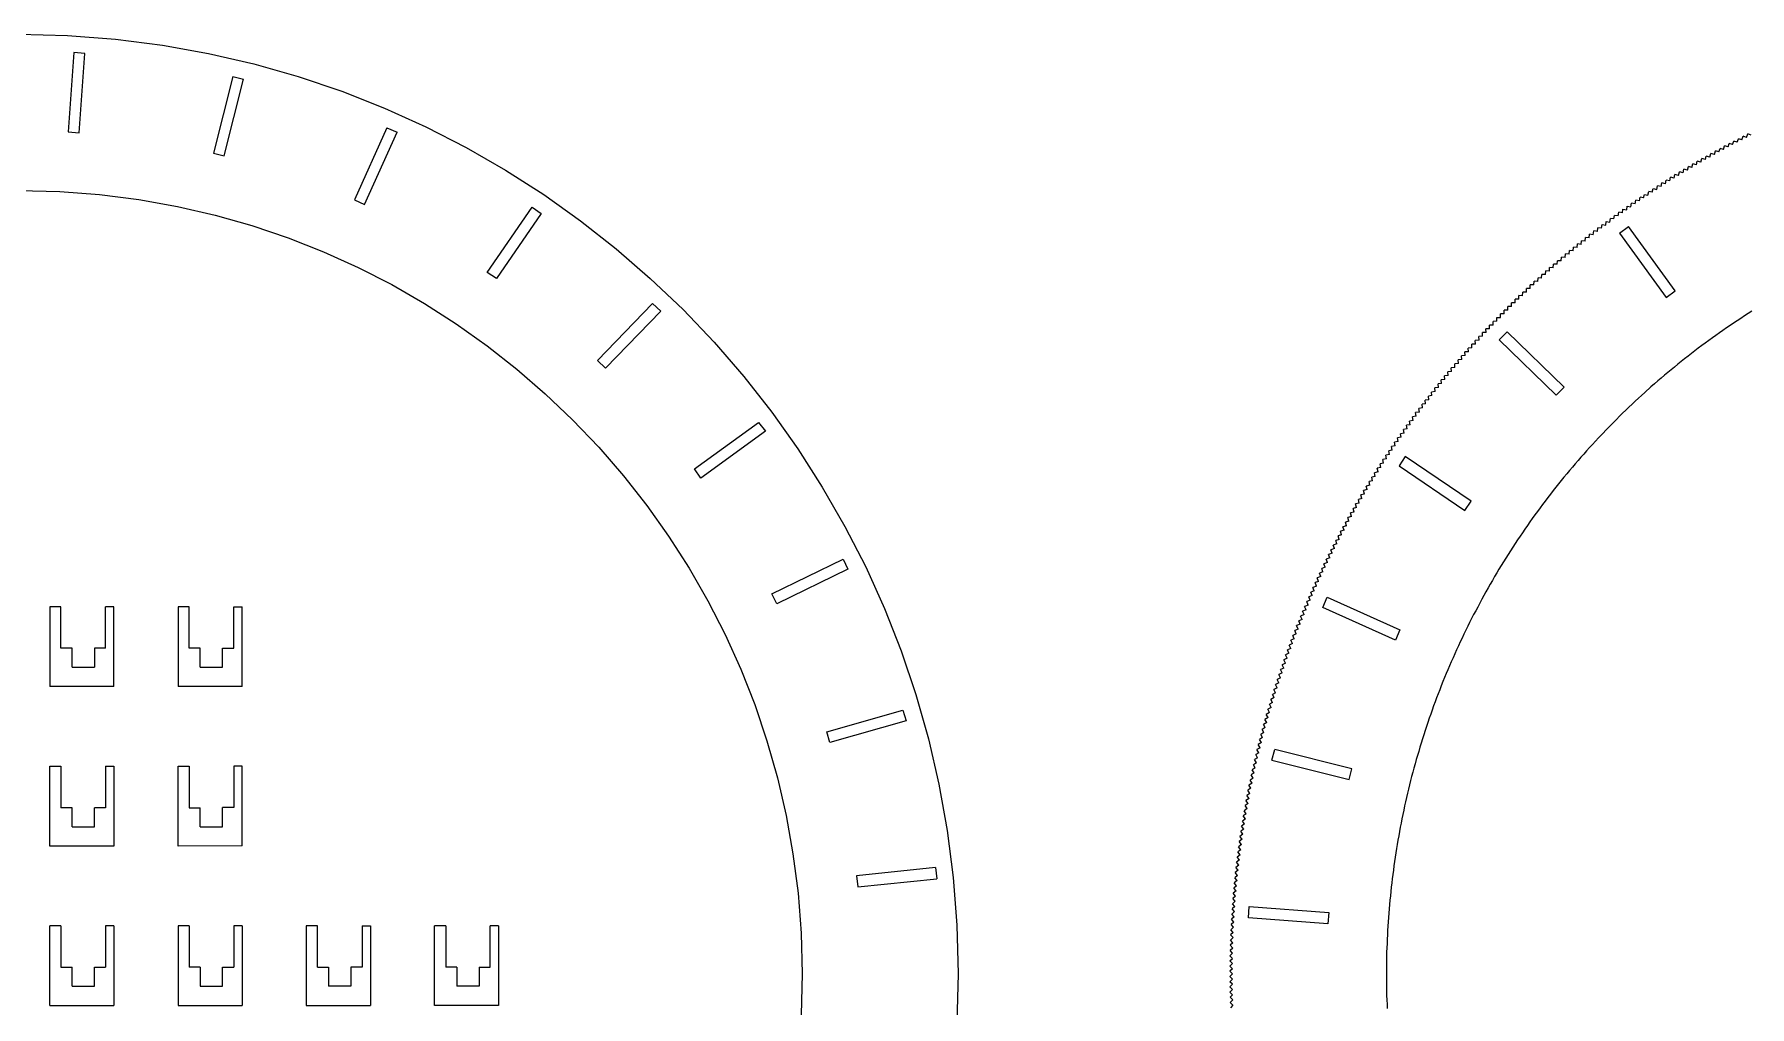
# Model space of a CAD drawing. Extents: x -761 to 761, y -265 to 265.
# Drawn here: x -234.5 to -80.7, y -183.5 to -96.4 of the extents above; entities that cross this region are included whole.
import ezdxf

# ---------------------------------------------------------------- set-up
doc = ezdxf.new("R2010")
doc.units = 0
doc.header["$MEASUREMENT"] = 0
doc.layers.get('0').update_dxf_attribs({"linetype": 'CONTINUOUS'})

msp = doc.modelspace()

# ---------------------------------------------------------------- linework, layer by layer
for p, q in [((-235.91, -96.4), (-231.54, -96.51)), ((-231.54, -96.51), (-227.25, -96.84)), ((-227.25, -96.84), (-223.04, -97.38)), ((-230.99, -98.02), (-231.5, -105.15)), ((-229.99, -98.12), (-230.99, -98.02)), ((-230.5, -105.22), (-229.99, -98.12)), ((-223.04, -97.38), (-218.9, -98.12)), ((-218.9, -98.12), (-214.84, -99.05)), ((-214.84, -99.05), (-210.86, -100.18)), ((-216.73, -100.18), (-218.46, -107.06)), ((-217.49, -107.3), (-215.76, -100.42)), ((-216.73, -100.18), (-215.76, -100.42)), ((-210.86, -100.18), (-206.96, -101.5)), ((-206.96, -101.5), (-203.14, -103.01)), ((-203.14, -103.01), (-199.42, -104.69)), ((-231.5, -105.15), (-230.5, -105.22)), ((-202.92, -104.78), (-205.83, -111.25)), ((-204.92, -111.66), (-202, -105.16)), ((-202.92, -104.78), (-202, -105.16)), ((-199.42, -104.69), (-195.8, -106.55)), ((-82.25, -106.29), (-82.15, -105.97)), ((-81.83, -106.07), (-82.15, -105.97)), ((-81.83, -106.07), (-81.73, -105.76)), ((-81.42, -105.86), (-81.73, -105.76)), ((-81.42, -105.86), (-81.32, -105.54)), ((-81, -105.65), (-81.32, -105.54)), ((-81, -105.65), (-80.9, -105.33)), ((-80.59, -105.44), (-80.9, -105.33)), ((-218.46, -107.06), (-217.49, -107.3)), ((-195.8, -106.55), (-192.27, -108.57)), ((-85.1, -107.86), (-85.01, -107.54)), ((-84.69, -107.63), (-85.01, -107.54)), ((-84.69, -107.63), (-84.61, -107.31)), ((-84.29, -107.4), (-84.61, -107.31)), ((-84.29, -107.4), (-84.2, -107.08)), ((-83.88, -107.17), (-84.2, -107.08)), ((-83.88, -107.17), (-83.79, -106.86)), ((-83.48, -106.95), (-83.79, -106.86)), ((-83.48, -106.95), (-83.38, -106.63)), ((-83.07, -106.73), (-83.38, -106.63)), ((-83.07, -106.73), (-82.97, -106.41)), ((-82.66, -106.5), (-82.97, -106.41)), ((-82.66, -106.5), (-82.56, -106.19)), ((-82.25, -106.29), (-82.56, -106.19)), ((-192.27, -108.57), (-188.85, -110.77)), ((-87.49, -109.3), (-87.42, -108.98)), ((-87.1, -109.05), (-87.42, -108.98)), ((-87.1, -109.05), (-87.02, -108.73)), ((-86.7, -108.81), (-87.02, -108.73)), ((-86.7, -108.81), (-86.62, -108.49)), ((-86.3, -108.57), (-86.62, -108.49)), ((-86.3, -108.57), (-86.22, -108.25)), ((-85.9, -108.33), (-86.22, -108.25)), ((-85.9, -108.33), (-85.82, -108.01)), ((-85.5, -108.1), (-85.82, -108.01)), ((-85.5, -108.1), (-85.42, -107.78)), ((-85.1, -107.86), (-85.42, -107.78)), ((-235.91, -110.39), (-232.25, -110.49)), ((-232.25, -110.49), (-228.67, -110.76)), ((-89.84, -110.81), (-89.77, -110.49)), ((-89.45, -110.55), (-89.77, -110.49)), ((-89.45, -110.55), (-89.39, -110.23)), ((-89.39, -110.23), (-89.06, -110.3)), ((-89.06, -110.3), (-88.99, -109.98)), ((-88.67, -110.05), (-88.99, -109.98)), ((-88.67, -110.05), (-88.6, -109.72)), ((-88.28, -109.79), (-88.6, -109.72)), ((-88.28, -109.79), (-88.21, -109.47)), ((-87.89, -109.54), (-88.21, -109.47)), ((-87.89, -109.54), (-87.81, -109.22)), ((-87.49, -109.3), (-87.81, -109.22)), ((-228.67, -110.76), (-225.15, -111.21)), ((-225.15, -111.21), (-221.7, -111.82)), ((-221.7, -111.82), (-218.32, -112.6)), ((-205.83, -111.25), (-204.92, -111.66)), ((-193.91, -117.74), (-189.89, -111.88)), ((-189.89, -111.88), (-189.07, -112.46)), ((-188.85, -110.77), (-185.55, -113.12)), ((-92.13, -112.41), (-92.08, -112.08)), ((-92.08, -112.08), (-91.75, -112.13)), ((-91.75, -112.13), (-91.7, -111.81)), ((-91.7, -111.81), (-91.37, -111.87)), ((-91.37, -111.87), (-91.32, -111.54)), ((-90.99, -111.6), (-91.32, -111.54)), ((-90.99, -111.6), (-90.93, -111.28)), ((-90.61, -111.34), (-90.93, -111.28)), ((-90.61, -111.34), (-90.55, -111.01)), ((-90.23, -111.07), (-90.55, -111.01)), ((-90.23, -111.07), (-90.16, -110.75)), ((-90.16, -110.75), (-89.84, -110.81)), ((-218.32, -112.6), (-215.01, -113.54)), ((-215.01, -113.54), (-211.77, -114.64)), ((-189.07, -112.46), (-193.09, -118.3)), ((-185.55, -113.12), (-182.36, -115.62)), ((-94.37, -114.07), (-94.33, -113.75)), ((-94, -113.79), (-94.33, -113.75)), ((-94, -113.79), (-93.96, -113.46)), ((-93.96, -113.46), (-93.63, -113.51)), ((-93.63, -113.51), (-93.59, -113.18)), ((-93.59, -113.18), (-93.26, -113.23)), ((-93.26, -113.23), (-93.21, -112.9)), ((-92.89, -112.95), (-93.21, -112.9)), ((-92.89, -112.95), (-92.84, -112.63)), ((-92.51, -112.68), (-92.84, -112.63)), ((-92.51, -112.68), (-92.46, -112.35)), ((-92.13, -112.41), (-92.46, -112.35)), ((-92.39, -114.23), (-91.59, -113.63)), ((-87.41, -119.39), (-91.59, -113.63)), ((-211.77, -114.64), (-208.59, -115.89)), ((-96.2, -115.52), (-96.16, -115.19)), ((-95.84, -115.23), (-96.16, -115.19)), ((-95.84, -115.23), (-95.8, -114.9)), ((-95.47, -114.93), (-95.8, -114.9)), ((-95.47, -114.93), (-95.43, -114.61)), ((-95.11, -114.64), (-95.43, -114.61)), ((-95.11, -114.64), (-95.07, -114.32)), ((-94.74, -114.36), (-95.07, -114.32)), ((-94.74, -114.36), (-94.7, -114.03)), ((-94.37, -114.07), (-94.7, -114.03)), ((-92.39, -114.23), (-88.22, -119.98)), ((-208.59, -115.89), (-205.5, -117.29)), ((-182.36, -115.62), (-179.3, -118.28)), ((-97.98, -117.01), (-97.95, -116.69)), ((-97.63, -116.71), (-97.95, -116.69)), ((-97.63, -116.71), (-97.6, -116.38)), ((-97.27, -116.41), (-97.6, -116.38)), ((-97.27, -116.41), (-97.24, -116.08)), ((-96.91, -116.11), (-97.24, -116.08)), ((-96.91, -116.11), (-96.88, -115.78)), ((-96.56, -115.81), (-96.88, -115.78)), ((-96.56, -115.81), (-96.52, -115.49)), ((-96.2, -115.52), (-96.52, -115.49)), ((-205.5, -117.29), (-202.47, -118.84)), ((-193.09, -118.3), (-193.91, -117.74)), ((-179.3, -118.28), (-176.36, -121.07)), ((-99.72, -118.56), (-99.7, -118.23)), ((-99.38, -118.25), (-99.7, -118.23)), ((-99.38, -118.25), (-99.36, -117.92)), ((-99.03, -117.94), (-99.36, -117.92)), ((-99.03, -117.94), (-99.01, -117.61)), ((-98.68, -117.63), (-99.01, -117.61)), ((-98.68, -117.62), (-98.66, -117.3)), ((-98.68, -117.62), (-98.68, -117.63)), ((-98.68, -117.62), (-98.68, -117.62)), ((-98.33, -117.32), (-98.66, -117.3)), ((-98.33, -117.32), (-98.31, -116.99)), ((-97.98, -117.01), (-98.31, -116.99)), ((-202.47, -118.84), (-199.54, -120.53)), ((-101.42, -120.15), (-101.41, -119.82)), ((-101.08, -119.83), (-101.41, -119.82)), ((-101.08, -119.83), (-101.07, -119.5)), ((-100.74, -119.51), (-101.07, -119.5)), ((-100.74, -119.51), (-100.73, -119.18)), ((-100.4, -119.19), (-100.73, -119.18)), ((-100.4, -119.19), (-100.39, -118.86)), ((-100.06, -118.87), (-100.39, -118.86)), ((-100.06, -118.87), (-100.05, -118.54)), ((-99.72, -118.56), (-100.05, -118.54)), ((-88.22, -119.98), (-87.41, -119.39)), ((-199.54, -120.53), (-196.69, -122.36)), ((-184.02, -125.63), (-179.09, -120.53)), ((-178.36, -121.22), (-183.3, -126.32)), ((-179.09, -120.53), (-178.36, -121.22)), ((-176.36, -121.07), (-173.57, -124)), ((-103.07, -121.79), (-103.07, -121.46)), ((-102.74, -121.46), (-103.07, -121.46)), ((-102.74, -121.46), (-102.74, -121.13)), ((-102.41, -121.13), (-102.74, -121.13)), ((-102.08, -120.8), (-102.41, -120.8)), ((-102.41, -121.13), (-102.41, -120.8)), ((-102.08, -120.8), (-102.08, -120.47)), ((-101.75, -120.48), (-102.08, -120.47)), ((-101.42, -120.15), (-101.75, -120.15)), ((-101.75, -120.48), (-101.75, -120.15)), ((-80.85, -121.43), (-81.18, -121.64)), ((-80.53, -121.23), (-80.85, -121.43)), ((-196.69, -122.36), (-193.93, -124.32)), ((-104.04, -122.8), (-104.37, -122.8)), ((-104.36, -123.13), (-104.37, -122.8)), ((-103.72, -122.46), (-104.05, -122.47)), ((-104.04, -122.8), (-104.05, -122.47)), ((-103.39, -122.12), (-103.72, -122.13)), ((-103.72, -122.46), (-103.72, -122.13)), ((-103.39, -122.12), (-103.4, -121.79)), ((-103.4, -121.79), (-103.07, -121.79)), ((-83.12, -122.94), (-83.44, -123.16)), ((-82.8, -122.72), (-83.12, -122.94)), ((-82.48, -122.5), (-82.8, -122.72)), ((-82.16, -122.28), (-82.48, -122.5)), ((-81.83, -122.07), (-82.16, -122.28)), ((-81.51, -121.86), (-81.83, -122.07)), ((-81.18, -121.64), (-81.51, -121.86)), ((-193.93, -124.32), (-191.27, -126.41)), ((-173.57, -124), (-170.91, -127.07)), ((-105.62, -124.51), (-105.95, -124.52)), ((-105.93, -124.85), (-105.95, -124.52)), ((-105.31, -124.16), (-105.63, -124.18)), ((-105.62, -124.51), (-105.63, -124.18)), ((-104.99, -123.82), (-105.32, -123.83)), ((-105.31, -124.16), (-105.32, -123.83)), ((-104.68, -123.47), (-105, -123.49)), ((-104.99, -123.82), (-105, -123.49)), ((-104.36, -123.13), (-104.69, -123.14)), ((-104.68, -123.47), (-104.69, -123.14)), ((-103.19, -123.78), (-102.48, -123.08)), ((-103.19, -123.78), (-98.07, -128.75)), ((-97.36, -128.03), (-102.48, -123.08)), ((-85.33, -124.54), (-85.64, -124.77)), ((-85.01, -124.3), (-85.33, -124.54)), ((-84.7, -124.07), (-85.01, -124.3)), ((-84.39, -123.84), (-84.7, -124.07)), ((-84.07, -123.62), (-84.39, -123.84)), ((-83.76, -123.39), (-84.07, -123.62)), ((-83.44, -123.16), (-83.76, -123.39)), ((-183.3, -126.32), (-184.02, -125.63)), ((-106.84, -125.9), (-107.17, -125.93)), ((-107.15, -126.26), (-107.17, -125.93)), ((-106.54, -125.55), (-106.87, -125.58)), ((-106.84, -125.9), (-106.87, -125.58)), ((-106.23, -125.2), (-106.56, -125.22)), ((-106.54, -125.55), (-106.56, -125.22)), ((-105.93, -124.85), (-106.26, -124.87)), ((-106.23, -125.2), (-106.26, -124.87)), ((-87.17, -125.97), (-87.47, -126.22)), ((-86.86, -125.73), (-87.17, -125.97)), ((-86.56, -125.49), (-86.86, -125.73)), ((-86.25, -125.25), (-86.56, -125.49)), ((-85.95, -125.01), (-86.25, -125.25)), ((-85.64, -124.77), (-85.95, -125.01)), ((-191.27, -126.41), (-188.71, -128.63)), ((-170.91, -127.07), (-168.41, -130.26)), ((-108.04, -127.33), (-108.37, -127.36)), ((-108.34, -127.69), (-108.37, -127.36)), ((-107.75, -126.97), (-108.07, -127)), ((-108.04, -127.33), (-108.07, -127)), ((-107.45, -126.61), (-107.78, -126.64)), ((-107.75, -126.97), (-107.78, -126.64)), ((-107.15, -126.26), (-107.48, -126.29)), ((-107.45, -126.61), (-107.48, -126.29)), ((-88.96, -127.47), (-89.25, -127.72)), ((-88.66, -127.21), (-88.96, -127.47)), ((-88.37, -126.96), (-88.66, -127.21)), ((-88.07, -126.71), (-88.37, -126.96)), ((-87.77, -126.46), (-88.07, -126.71)), ((-87.47, -126.22), (-87.77, -126.46)), ((-188.71, -128.63), (-186.26, -130.96)), ((-109.49, -129.15), (-109.82, -129.19)), ((-109.78, -129.52), (-109.82, -129.19)), ((-109.21, -128.78), (-109.53, -128.82)), ((-109.49, -129.15), (-109.53, -128.82)), ((-108.92, -128.42), (-109.25, -128.46)), ((-109.21, -128.78), (-109.25, -128.46)), ((-108.63, -128.05), (-108.96, -128.09)), ((-108.92, -128.42), (-108.96, -128.09)), ((-108.34, -127.69), (-108.66, -127.73)), ((-108.63, -128.05), (-108.66, -127.73)), ((-98.07, -128.75), (-97.36, -128.03)), ((-90.7, -129.02), (-90.98, -129.29)), ((-90.41, -128.76), (-90.7, -129.02)), ((-90.12, -128.5), (-90.41, -128.76)), ((-89.57, -128), (-90.12, -128.5)), ((-89.25, -127.72), (-89.57, -128)), ((-168.41, -130.26), (-166.06, -133.56)), ((-110.62, -130.64), (-110.94, -130.68)), ((-110.89, -131.01), (-110.94, -130.68)), ((-110.34, -130.26), (-110.67, -130.31)), ((-110.62, -130.64), (-110.67, -130.31)), ((-110.06, -129.89), (-110.39, -129.94)), ((-110.34, -130.26), (-110.39, -129.94)), ((-109.78, -129.52), (-110.1, -129.56)), ((-110.06, -129.89), (-110.1, -129.56)), ((-92.39, -130.63), (-92.66, -130.91)), ((-92.11, -130.36), (-92.39, -130.63)), ((-91.83, -130.09), (-92.11, -130.36)), ((-91.55, -129.82), (-91.83, -130.09)), ((-91.27, -129.55), (-91.55, -129.82)), ((-90.98, -129.29), (-91.27, -129.55)), ((-186.26, -130.96), (-183.92, -133.41)), ((-175.33, -135.36), (-169.59, -131.18)), ((-168.97, -131.97), (-174.75, -136.17)), ((-169.59, -131.18), (-168.97, -131.97)), ((-111.71, -132.14), (-112.03, -132.2)), ((-111.98, -132.52), (-112.03, -132.2)), ((-111.44, -131.76), (-111.76, -131.82)), ((-111.71, -132.14), (-111.76, -131.82)), ((-111.17, -131.39), (-111.49, -131.44)), ((-111.44, -131.76), (-111.49, -131.44)), ((-110.89, -131.01), (-111.22, -131.06)), ((-111.17, -131.39), (-111.22, -131.06)), ((-93.48, -131.74), (-94.02, -132.3)), ((-93.21, -131.46), (-93.48, -131.74)), ((-92.94, -131.18), (-93.21, -131.46)), ((-92.66, -130.91), (-92.94, -131.18)), ((-183.92, -133.41), (-181.71, -135.97)), ((-166.06, -133.56), (-163.87, -136.98)), ((-112.77, -133.68), (-113.09, -133.74)), ((-113.02, -134.06), (-113.09, -133.74)), ((-112.5, -133.29), (-112.83, -133.35)), ((-112.77, -133.68), (-112.83, -133.35)), ((-112.24, -132.91), (-112.56, -132.97)), ((-112.5, -133.29), (-112.56, -132.97)), ((-111.98, -132.52), (-112.3, -132.58)), ((-112.24, -132.91), (-112.3, -132.58)), ((-95.34, -133.73), (-95.6, -134.02)), ((-95.08, -133.44), (-95.34, -133.73)), ((-94.82, -133.15), (-95.08, -133.44)), ((-94.55, -132.87), (-94.82, -133.15)), ((-94.29, -132.58), (-94.55, -132.87)), ((-94.02, -132.3), (-94.29, -132.58)), ((-113.79, -135.23), (-114.11, -135.3)), ((-114.04, -135.62), (-114.11, -135.3)), ((-113.54, -134.84), (-113.86, -134.91)), ((-113.79, -135.23), (-113.86, -134.91)), ((-113.28, -134.45), (-113.6, -134.52)), ((-113.54, -134.84), (-113.6, -134.52)), ((-113.02, -134.06), (-113.35, -134.13)), ((-113.28, -134.45), (-113.35, -134.13)), ((-111.62, -134.23), (-112.15, -135.08)), ((-112.15, -135.08), (-106.26, -139.07)), ((-105.7, -138.24), (-111.62, -134.23)), ((-96.62, -135.19), (-96.87, -135.49)), ((-96.37, -134.9), (-96.62, -135.19)), ((-96.11, -134.6), (-96.37, -134.9)), ((-95.86, -134.31), (-96.11, -134.6)), ((-95.6, -134.02), (-95.86, -134.31)), ((-181.71, -135.97), (-179.61, -138.63)), ((-174.75, -136.17), (-175.33, -135.36)), ((-114.78, -136.81), (-115.1, -136.89)), ((-114.53, -136.41), (-114.85, -136.49)), ((-114.78, -136.81), (-114.85, -136.49)), ((-114.29, -136.02), (-114.61, -136.09)), ((-114.53, -136.41), (-114.61, -136.09)), ((-114.04, -135.62), (-114.36, -135.7)), ((-114.29, -136.02), (-114.36, -135.7)), ((-97.86, -136.69), (-98.1, -137)), ((-97.61, -136.39), (-97.86, -136.69)), ((-97.37, -136.09), (-97.61, -136.39)), ((-97.12, -135.79), (-97.37, -136.09)), ((-96.87, -135.49), (-97.12, -135.79)), ((-163.87, -136.98), (-161.84, -140.5)), ((-115.73, -138.41), (-116.05, -138.49)), ((-115.49, -138.01), (-115.81, -138.09)), ((-115.73, -138.41), (-115.81, -138.09)), ((-115.26, -137.61), (-115.58, -137.69)), ((-115.49, -138.01), (-115.58, -137.69)), ((-115.02, -137.21), (-115.34, -137.29)), ((-115.26, -137.61), (-115.34, -137.29)), ((-115.02, -137.21), (-115.1, -136.89)), ((-106.26, -139.07), (-105.7, -138.24)), ((-99.05, -138.23), (-99.29, -138.54)), ((-98.82, -137.92), (-99.05, -138.23)), ((-98.58, -137.61), (-98.82, -137.92)), ((-98.34, -137.3), (-98.58, -137.61)), ((-98.1, -137), (-98.34, -137.3)), ((-179.61, -138.63), (-177.65, -141.39)), ((-116.42, -139.62), (-116.74, -139.71)), ((-116.65, -140.03), (-116.74, -139.71)), ((-116.19, -139.22), (-116.51, -139.3)), ((-116.42, -139.62), (-116.51, -139.3)), ((-115.96, -138.81), (-116.28, -138.9)), ((-116.19, -139.22), (-116.28, -138.9)), ((-115.96, -138.81), (-116.05, -138.49)), ((-100.21, -139.79), (-100.43, -140.11)), ((-99.98, -139.48), (-100.21, -139.79)), ((-99.75, -139.16), (-99.98, -139.48)), ((-99.52, -138.85), (-99.75, -139.16)), ((-99.29, -138.54), (-99.52, -138.85)), ((-177.65, -141.39), (-175.82, -144.24)), ((-161.84, -140.5), (-159.98, -144.13)), ((-117.31, -141.26), (-117.63, -141.35)), ((-117.53, -141.67), (-117.63, -141.35)), ((-117.09, -140.85), (-117.41, -140.94)), ((-117.31, -141.26), (-117.41, -140.94)), ((-116.87, -140.44), (-117.19, -140.53)), ((-117.09, -140.85), (-117.19, -140.53)), ((-116.65, -140.03), (-116.96, -140.12)), ((-116.87, -140.44), (-116.96, -140.12)), ((-101.31, -141.39), (-101.53, -141.71)), ((-101.1, -141.07), (-101.31, -141.39)), ((-100.88, -140.75), (-101.1, -141.07)), ((-100.65, -140.43), (-100.88, -140.75)), ((-100.43, -140.11), (-100.65, -140.43)), ((-118.17, -142.91), (-118.48, -143.02)), ((-118.37, -143.33), (-118.48, -143.02)), ((-117.96, -142.5), (-118.27, -142.6)), ((-118.17, -142.91), (-118.27, -142.6)), ((-117.74, -142.08), (-118.06, -142.18)), ((-117.96, -142.5), (-118.06, -142.18)), ((-117.53, -141.67), (-117.84, -141.77)), ((-117.74, -142.08), (-117.84, -141.77)), ((-102.38, -143.02), (-102.59, -143.35)), ((-102.17, -142.69), (-102.38, -143.02)), ((-101.96, -142.36), (-102.17, -142.69)), ((-101.75, -142.04), (-101.96, -142.36)), ((-101.53, -141.71), (-101.75, -142.04)), ((-175.82, -144.24), (-174.13, -147.18)), ((-168.39, -146.55), (-162, -143.44)), ((-161.57, -144.34), (-167.95, -147.45)), ((-162, -143.44), (-161.57, -144.34)), ((-159.98, -144.13), (-158.3, -147.85)), ((-118.78, -144.16), (-119.09, -144.27)), ((-118.98, -144.58), (-119.09, -144.27)), ((-118.58, -143.75), (-118.89, -143.85)), ((-118.78, -144.16), (-118.89, -143.85)), ((-118.37, -143.33), (-118.69, -143.43)), ((-118.58, -143.75), (-118.69, -143.43)), ((-103.2, -144.34), (-103.4, -144.68)), ((-103, -144.01), (-103.2, -144.34)), ((-102.79, -143.68), (-103, -144.01)), ((-102.59, -143.35), (-102.79, -143.68)), ((-119.57, -145.85), (-119.88, -145.97)), ((-119.76, -146.28), (-119.88, -145.97)), ((-119.38, -145.43), (-119.69, -145.54)), ((-119.57, -145.85), (-119.69, -145.54)), ((-119.18, -145.01), (-119.49, -145.12)), ((-119.38, -145.43), (-119.49, -145.12)), ((-118.98, -144.58), (-119.29, -144.7)), ((-119.18, -145.01), (-119.29, -144.7)), ((-104.18, -146.02), (-104.37, -146.36)), ((-103.99, -145.68), (-104.18, -146.02)), ((-103.79, -145.35), (-103.99, -145.68)), ((-103.6, -145.01), (-103.79, -145.35)), ((-103.4, -144.68), (-103.6, -145.01)), ((-174.13, -147.18), (-172.59, -150.2)), ((-167.95, -147.45), (-168.39, -146.55)), ((-120.32, -147.55), (-120.63, -147.68)), ((-120.14, -147.13), (-120.44, -147.25)), ((-120.32, -147.55), (-120.44, -147.25)), ((-119.95, -146.7), (-120.26, -146.82)), ((-120.14, -147.13), (-120.26, -146.82)), ((-119.76, -146.28), (-120.07, -146.39)), ((-119.95, -146.7), (-120.07, -146.39)), ((-118.99, -147.78), (-118.59, -146.86)), ((-118.59, -146.86), (-112.08, -149.77)), ((-104.93, -147.38), (-105.11, -147.73)), ((-104.75, -147.04), (-104.93, -147.38)), ((-104.56, -146.7), (-104.75, -147.04)), ((-104.37, -146.36), (-104.56, -146.7)), ((-233.14, -147.7), (-233.14, -154.85)), ((-232.14, -147.7), (-233.14, -147.7)), ((-232.14, -151.42), (-232.14, -147.7)), ((-227.39, -147.7), (-228.14, -147.7)), ((-228.14, -151.42), (-228.14, -147.7)), ((-227.39, -154.85), (-227.39, -147.7)), ((-220.64, -147.7), (-221.64, -147.7)), ((-221.64, -147.7), (-221.64, -154.85)), ((-220.64, -151.42), (-220.64, -147.7)), ((-216.64, -147.7), (-215.89, -147.7)), ((-216.64, -151.42), (-216.64, -147.7)), ((-215.89, -154.84), (-215.89, -147.7)), ((-158.3, -147.85), (-156.8, -151.66)), ((-120.86, -148.84), (-121.16, -148.97)), ((-121.04, -149.27), (-121.16, -148.97)), ((-120.68, -148.41), (-120.99, -148.54)), ((-120.86, -148.84), (-120.99, -148.54)), ((-120.5, -147.98), (-120.81, -148.11)), ((-120.68, -148.41), (-120.81, -148.11)), ((-120.5, -147.98), (-120.63, -147.68)), ((-112.49, -150.69), (-118.99, -147.78)), ((-105.83, -149.11), (-106, -149.46)), ((-105.65, -148.76), (-105.83, -149.11)), ((-105.47, -148.41), (-105.65, -148.76)), ((-105.29, -148.07), (-105.47, -148.41)), ((-105.11, -147.73), (-105.29, -148.07)), ((-172.59, -150.2), (-171.19, -153.3)), ((-121.55, -150.57), (-121.85, -150.71)), ((-121.71, -151.01), (-121.85, -150.71)), ((-121.38, -150.14), (-121.68, -150.27)), ((-121.55, -150.57), (-121.68, -150.27)), ((-121.21, -149.71), (-121.51, -149.84)), ((-121.38, -150.14), (-121.51, -149.84)), ((-121.04, -149.27), (-121.34, -149.4)), ((-121.21, -149.71), (-121.34, -149.4)), ((-112.08, -149.77), (-112.49, -150.69)), ((-106.51, -150.51), (-106.68, -150.86)), ((-106.34, -150.16), (-106.51, -150.51)), ((-106.17, -149.81), (-106.34, -150.16)), ((-106, -149.46), (-106.17, -149.81)), ((-231.14, -151.42), (-232.14, -151.42)), ((-231.14, -153.12), (-231.14, -151.42)), ((-228.14, -151.42), (-229.14, -151.42)), ((-229.14, -151.42), (-229.14, -153.12)), ((-219.64, -151.42), (-220.64, -151.42)), ((-219.64, -153.12), (-219.64, -151.42)), ((-217.64, -153.12), (-217.64, -151.42)), ((-217.64, -151.42), (-216.64, -151.42)), ((-156.8, -151.66), (-155.48, -155.56)), ((-122.03, -151.88), (-122.33, -152.02)), ((-122.19, -152.32), (-122.33, -152.02)), ((-121.87, -151.44), (-122.17, -151.58)), ((-122.03, -151.88), (-122.17, -151.58)), ((-121.71, -151.01), (-122.01, -151.14)), ((-121.87, -151.44), (-122.01, -151.14)), ((-107.16, -151.92), (-107.32, -152.27)), ((-107, -151.56), (-107.16, -151.92)), ((-106.84, -151.21), (-107, -151.56)), ((-106.68, -150.86), (-106.84, -151.21)), ((-231.14, -153.12), (-229.14, -153.12)), ((-219.64, -153.12), (-217.64, -153.12)), ((-171.19, -153.3), (-169.93, -156.47)), ((-122.65, -153.64), (-122.95, -153.78)), ((-122.8, -154.08), (-122.95, -153.78)), ((-122.5, -153.2), (-122.8, -153.34)), ((-122.65, -153.64), (-122.8, -153.34)), ((-122.35, -152.76), (-122.64, -152.9)), ((-122.5, -153.2), (-122.64, -152.9)), ((-122.19, -152.32), (-122.49, -152.46)), ((-122.35, -152.76), (-122.49, -152.46)), ((-107.93, -153.7), (-108.08, -154.06)), ((-107.78, -153.35), (-107.93, -153.7)), ((-107.63, -152.99), (-107.78, -153.35)), ((-107.48, -152.63), (-107.63, -152.99)), ((-107.32, -152.27), (-107.48, -152.63)), ((-227.39, -154.85), (-233.14, -154.85)), ((-215.89, -154.84), (-221.64, -154.85)), ((-123.09, -154.96), (-123.38, -155.12)), ((-123.23, -155.41), (-123.38, -155.12)), ((-122.95, -154.52), (-123.24, -154.67)), ((-123.09, -154.96), (-123.24, -154.67)), ((-122.8, -154.08), (-123.09, -154.23)), ((-122.95, -154.52), (-123.09, -154.23)), ((-108.51, -155.15), (-108.65, -155.51)), ((-108.37, -154.79), (-108.51, -155.15)), ((-108.23, -154.42), (-108.37, -154.79)), ((-108.08, -154.06), (-108.23, -154.42)), ((-169.93, -156.47), (-168.84, -159.72)), ((-155.48, -155.56), (-154.35, -159.55)), ((-123.64, -156.74), (-123.93, -156.9)), ((-123.51, -156.3), (-123.79, -156.45)), ((-123.64, -156.74), (-123.79, -156.45)), ((-123.37, -155.85), (-123.66, -156.01)), ((-123.51, -156.3), (-123.66, -156.01)), ((-123.23, -155.41), (-123.52, -155.56)), ((-123.37, -155.85), (-123.52, -155.56)), ((-109.06, -156.6), (-109.19, -156.97)), ((-108.93, -156.24), (-109.06, -156.6)), ((-108.79, -155.87), (-108.93, -156.24)), ((-108.65, -155.51), (-108.79, -155.87)), ((-163.48, -158.92), (-156.65, -156.98)), ((-156.36, -157.93), (-163.2, -159.88)), ((-156.65, -156.98), (-156.36, -157.93)), ((-124.02, -158.09), (-124.31, -158.25)), ((-124.15, -158.53), (-124.31, -158.25)), ((-123.9, -157.64), (-124.19, -157.8)), ((-124.02, -158.09), (-124.19, -157.8)), ((-123.77, -157.19), (-124.06, -157.35)), ((-123.9, -157.64), (-124.06, -157.35)), ((-123.77, -157.19), (-123.93, -156.9)), ((-109.58, -158.07), (-109.7, -158.44)), ((-109.45, -157.7), (-109.58, -158.07)), ((-109.32, -157.34), (-109.45, -157.7)), ((-109.19, -156.97), (-109.32, -157.34)), ((-168.84, -159.72), (-167.89, -163.03)), ((-163.2, -159.88), (-163.48, -158.92)), ((-154.35, -159.55), (-153.41, -163.61)), ((-124.5, -159.88), (-124.79, -160.05)), ((-124.39, -159.43), (-124.67, -159.6)), ((-124.5, -159.88), (-124.67, -159.6)), ((-124.27, -158.98), (-124.55, -159.15)), ((-124.39, -159.43), (-124.55, -159.15)), ((-124.15, -158.53), (-124.43, -158.7)), ((-124.27, -158.98), (-124.43, -158.7)), ((-110.18, -159.92), (-110.29, -160.29)), ((-110.06, -159.55), (-110.18, -159.92)), ((-109.94, -159.18), (-110.06, -159.55)), ((-109.82, -158.81), (-109.94, -159.18)), ((-109.7, -158.44), (-109.82, -158.81)), ((-124.84, -161.24), (-125.12, -161.41)), ((-124.94, -161.69), (-125.12, -161.41)), ((-124.73, -160.79), (-125.01, -160.96)), ((-124.84, -161.24), (-125.01, -160.96)), ((-124.62, -160.34), (-124.9, -160.51)), ((-124.73, -160.79), (-124.9, -160.51)), ((-124.62, -160.34), (-124.79, -160.05)), ((-123.57, -161.45), (-123.31, -160.49)), ((-123.57, -161.45), (-116.64, -163.2)), ((-116.39, -162.23), (-123.31, -160.49)), ((-110.62, -161.41), (-110.72, -161.79)), ((-110.51, -161.04), (-110.62, -161.41)), ((-110.4, -160.67), (-110.51, -161.04)), ((-110.29, -160.29), (-110.4, -160.67)), ((-233.14, -162), (-232.14, -162)), ((-233.14, -169.15), (-233.14, -162)), ((-232.14, -162), (-232.14, -165.72)), ((-228.14, -162), (-227.39, -162)), ((-228.14, -162), (-228.14, -165.72)), ((-227.39, -162), (-227.39, -169.15)), ((-221.64, -162), (-220.64, -162)), ((-221.64, -169.15), (-221.64, -162)), ((-220.64, -162), (-220.64, -165.72)), ((-215.89, -162), (-216.64, -162)), ((-216.64, -162), (-216.64, -165.71)), ((-215.89, -169.14), (-215.89, -162)), ((-167.89, -163.03), (-167.11, -166.41)), ((-125.15, -162.6), (-125.42, -162.78)), ((-125.25, -163.06), (-125.42, -162.78)), ((-125.05, -162.15), (-125.32, -162.32)), ((-125.15, -162.6), (-125.32, -162.32)), ((-124.94, -161.69), (-125.22, -161.87)), ((-125.05, -162.15), (-125.22, -161.87)), ((-116.64, -163.2), (-116.39, -162.23)), ((-111.03, -162.92), (-111.12, -163.29)), ((-110.93, -162.54), (-111.03, -162.92)), ((-110.83, -162.16), (-110.93, -162.54)), ((-110.72, -161.79), (-110.83, -162.16)), ((-153.41, -163.61), (-152.67, -167.75)), ((-125.53, -164.43), (-125.8, -164.61)), ((-125.44, -163.97), (-125.71, -164.15)), ((-125.53, -164.43), (-125.71, -164.15)), ((-125.34, -163.51), (-125.62, -163.69)), ((-125.44, -163.97), (-125.62, -163.69)), ((-125.25, -163.06), (-125.52, -163.24)), ((-125.34, -163.51), (-125.52, -163.24)), ((-111.4, -164.42), (-111.49, -164.8)), ((-111.31, -164.05), (-111.4, -164.42)), ((-111.22, -163.67), (-111.31, -164.05)), ((-111.12, -163.29), (-111.22, -163.67)), ((-231.14, -165.72), (-232.14, -165.72)), ((-231.14, -167.42), (-231.14, -165.72)), ((-229.14, -167.42), (-229.14, -165.72)), ((-228.14, -165.72), (-229.14, -165.72)), ((-220.64, -165.72), (-219.64, -165.72)), ((-219.64, -167.42), (-219.64, -165.72)), ((-216.64, -165.71), (-217.64, -165.71)), ((-217.64, -167.42), (-217.64, -165.71)), ((-125.78, -165.8), (-126.05, -165.99)), ((-125.86, -166.26), (-126.05, -165.99)), ((-125.7, -165.34), (-125.97, -165.53)), ((-125.78, -165.8), (-125.97, -165.53)), ((-125.61, -164.88), (-125.89, -165.07)), ((-125.7, -165.34), (-125.89, -165.07)), ((-125.61, -164.88), (-125.8, -164.61)), ((-111.74, -165.94), (-111.82, -166.32)), ((-111.66, -165.56), (-111.74, -165.94)), ((-111.58, -165.18), (-111.66, -165.56)), ((-111.49, -164.8), (-111.58, -165.18)), ((-231.14, -167.42), (-229.14, -167.42)), ((-219.64, -167.42), (-217.64, -167.42)), ((-167.11, -166.41), (-166.5, -169.86)), ((-126.09, -167.63), (-126.36, -167.83)), ((-126.02, -167.17), (-126.29, -167.37)), ((-126.09, -167.63), (-126.29, -167.37)), ((-125.94, -166.71), (-126.21, -166.91)), ((-126.02, -167.17), (-126.21, -166.91)), ((-125.86, -166.26), (-126.13, -166.45)), ((-125.94, -166.71), (-126.13, -166.45)), ((-112.05, -167.47), (-112.12, -167.85)), ((-111.98, -167.09), (-112.05, -167.47)), ((-111.9, -166.7), (-111.98, -167.09)), ((-111.82, -166.32), (-111.9, -166.7)), ((-227.39, -169.15), (-233.14, -169.15)), ((-215.89, -169.14), (-221.64, -169.15)), ((-152.67, -167.75), (-152.13, -171.96)), ((-126.3, -169.01), (-126.56, -169.21)), ((-126.23, -168.55), (-126.49, -168.75)), ((-126.3, -169.01), (-126.49, -168.75)), ((-126.16, -168.09), (-126.43, -168.29)), ((-126.23, -168.55), (-126.43, -168.29)), ((-126.16, -168.09), (-126.36, -167.83)), ((-112.33, -169), (-112.39, -169.38)), ((-112.26, -168.62), (-112.33, -169)), ((-112.19, -168.23), (-112.26, -168.62)), ((-112.12, -167.85), (-112.19, -168.23)), ((-166.5, -169.86), (-166.05, -173.37)), ((-126.48, -170.4), (-126.74, -170.6)), ((-126.53, -170.86), (-126.74, -170.6)), ((-126.42, -169.94), (-126.68, -170.14)), ((-126.48, -170.4), (-126.68, -170.14)), ((-126.36, -169.48), (-126.62, -169.68)), ((-126.42, -169.94), (-126.62, -169.68)), ((-126.36, -169.48), (-126.56, -169.21)), ((-112.57, -170.54), (-112.62, -170.92)), ((-112.51, -170.15), (-112.57, -170.54)), ((-112.45, -169.77), (-112.51, -170.15)), ((-112.39, -169.38), (-112.45, -169.77)), ((-153.71, -171.09), (-160.8, -171.82)), ((-160.8, -171.82), (-160.69, -172.81)), ((-160.69, -172.81), (-153.59, -172.08)), ((-153.71, -171.09), (-153.59, -172.08)), ((-152.13, -171.96), (-151.81, -176.25)), ((-126.68, -172.25), (-126.94, -172.46)), ((-126.64, -171.79), (-126.89, -171.99)), ((-126.68, -172.25), (-126.89, -171.99)), ((-126.59, -171.32), (-126.84, -171.53)), ((-126.64, -171.79), (-126.84, -171.53)), ((-126.53, -170.86), (-126.79, -171.07)), ((-126.59, -171.32), (-126.79, -171.07)), ((-112.77, -172.08), (-112.82, -172.46)), ((-112.72, -171.69), (-112.77, -172.08)), ((-112.67, -171.31), (-112.72, -171.69)), ((-112.62, -170.92), (-112.67, -171.31)), ((-166.05, -173.37), (-165.78, -176.96)), ((-126.81, -173.64), (-127.06, -173.85)), ((-126.77, -173.18), (-127.02, -173.39)), ((-126.81, -173.64), (-127.02, -173.39)), ((-126.73, -172.71), (-126.98, -172.92)), ((-126.77, -173.18), (-126.98, -172.92)), ((-126.73, -172.71), (-126.94, -172.46)), ((-112.94, -173.62), (-112.98, -174.01)), ((-112.91, -173.24), (-112.94, -173.62)), ((-112.86, -172.85), (-112.91, -173.24)), ((-112.82, -172.46), (-112.86, -172.85)), ((-126.92, -175.03), (-127.16, -175.25)), ((-126.94, -175.5), (-127.16, -175.25)), ((-126.88, -174.57), (-127.13, -174.78)), ((-126.92, -175.03), (-127.13, -174.78)), ((-126.85, -174.1), (-127.1, -174.32)), ((-126.88, -174.57), (-127.1, -174.32)), ((-126.85, -174.1), (-127.06, -173.85)), ((-125.65, -175.58), (-125.61, -174.58)), ((-125.61, -174.58), (-118.47, -175.11)), ((-118.47, -175.11), (-118.55, -176.11)), ((-113.08, -175.17), (-113.11, -175.56)), ((-113.05, -174.79), (-113.08, -175.17)), ((-113.02, -174.4), (-113.05, -174.79)), ((-112.98, -174.01), (-113.02, -174.4)), ((-232.14, -176.3), (-233.14, -176.3)), ((-233.14, -183.45), (-233.14, -176.3)), ((-232.14, -176.3), (-232.14, -180.02)), ((-228.14, -176.3), (-228.14, -180.02)), ((-227.39, -176.3), (-228.14, -176.3)), ((-227.39, -176.3), (-227.39, -183.45)), ((-220.64, -176.3), (-221.64, -176.3)), ((-221.64, -176.3), (-221.64, -183.45)), ((-220.64, -176.3), (-220.64, -180.01)), ((-215.89, -176.3), (-216.64, -176.3)), ((-216.64, -176.3), (-216.64, -180.01)), ((-215.89, -176.3), (-215.89, -183.44)), ((-209.14, -176.3), (-210.14, -176.3)), ((-210.14, -176.3), (-210.14, -183.45)), ((-209.14, -180.02), (-209.14, -176.3)), ((-205.14, -176.3), (-204.39, -176.3)), ((-205.14, -176.3), (-205.14, -180.02)), ((-204.39, -176.3), (-204.39, -183.45)), ((-198.64, -183.45), (-198.64, -176.3)), ((-197.64, -176.3), (-198.64, -176.3)), ((-197.64, -176.3), (-197.64, -180.01)), ((-193.64, -180.01), (-193.64, -176.3)), ((-192.89, -176.3), (-193.64, -176.3)), ((-192.89, -176.3), (-192.89, -183.44)), ((-151.81, -176.25), (-151.7, -180.61)), ((-127, -176.43), (-127.24, -176.65)), ((-127.02, -176.89), (-127.24, -176.65)), ((-126.97, -175.96), (-127.22, -176.18)), ((-127, -176.43), (-127.22, -176.18)), ((-126.94, -175.5), (-127.19, -175.72)), ((-126.97, -175.96), (-127.19, -175.72)), ((-118.55, -176.11), (-125.65, -175.58)), ((-113.19, -176.73), (-113.21, -177.11)), ((-113.16, -176.34), (-113.19, -176.73)), ((-113.14, -175.95), (-113.16, -176.34)), ((-113.11, -175.56), (-113.14, -175.95)), ((-165.78, -176.96), (-165.69, -180.61)), ((-127.07, -178.29), (-127.31, -178.51)), ((-127.05, -177.82), (-127.29, -178.05)), ((-127.07, -178.29), (-127.29, -178.05)), ((-127.04, -177.36), (-127.28, -177.58)), ((-127.05, -177.82), (-127.28, -177.58)), ((-127.02, -176.89), (-127.26, -177.11)), ((-127.04, -177.36), (-127.26, -177.11)), ((-113.25, -178.28), (-113.27, -178.67)), ((-113.24, -177.89), (-113.25, -178.28)), ((-113.22, -177.5), (-113.24, -177.89)), ((-113.21, -177.11), (-113.22, -177.5)), ((-127.33, -179.45), (-127.09, -179.22)), ((-127.1, -179.68), (-127.33, -179.45)), ((-127.1, -179.68), (-127.33, -179.91)), ((-127.1, -180.15), (-127.33, -179.91)), ((-127.08, -178.75), (-127.32, -178.98)), ((-127.09, -179.22), (-127.32, -178.98)), ((-127.08, -178.75), (-127.31, -178.51)), ((-113.28, -179.45), (-113.29, -179.84)), ((-113.29, -179.84), (-113.29, -180.22)), ((-113.27, -178.67), (-113.28, -179.06)), ((-113.28, -179.06), (-113.28, -179.45)), ((-232.14, -180.02), (-231.14, -180.02)), ((-231.14, -181.72), (-231.14, -180.02)), ((-229.14, -181.72), (-229.14, -180.02)), ((-229.14, -180.02), (-228.14, -180.02)), ((-219.64, -180.01), (-220.64, -180.01)), ((-219.64, -180.01), (-219.64, -181.72)), ((-217.64, -180.01), (-216.64, -180.01)), ((-217.64, -181.72), (-217.64, -180.01)), ((-209.14, -180.02), (-208.14, -180.02)), ((-208.14, -180.02), (-208.14, -181.72)), ((-205.14, -180.02), (-206.14, -180.02)), ((-206.14, -180.02), (-206.14, -181.72)), ((-196.64, -180.01), (-197.64, -180.01)), ((-196.64, -180.01), (-196.64, -181.72)), ((-194.64, -180.01), (-193.64, -180.01)), ((-194.64, -180.01), (-194.64, -181.72)), ((-165.69, -180.61), (-165.78, -184.27)), ((-151.7, -180.61), (-151.81, -184.98)), ((-127.1, -180.15), (-127.33, -180.38)), ((-127.1, -180.61), (-127.33, -180.38)), ((-127.1, -180.61), (-127.33, -180.85)), ((-127.1, -181.08), (-127.33, -180.85)), ((-127.1, -181.08), (-127.32, -181.33)), ((-127.1, -181.54), (-127.32, -181.33)), ((-113.29, -180.22), (-113.29, -180.61)), ((-113.29, -180.61), (-113.29, -181)), ((-113.29, -181), (-113.29, -181.39)), ((-113.29, -181.39), (-113.28, -181.78)), ((-231.14, -181.72), (-229.14, -181.72)), ((-219.64, -181.72), (-217.64, -181.72)), ((-206.14, -181.72), (-208.14, -181.72)), ((-194.64, -181.72), (-196.64, -181.72)), ((-127.33, -181.78), (-127.1, -181.54)), ((-127.09, -182.01), (-127.33, -181.78)), ((-127.32, -182.25), (-127.09, -182.01)), ((-127.08, -182.48), (-127.32, -182.25)), ((-127.08, -182.48), (-127.31, -182.71)), ((-127.07, -182.94), (-127.31, -182.71)), ((-127.07, -182.94), (-127.29, -183.18)), ((-113.28, -181.78), (-113.28, -182.17)), ((-113.28, -182.17), (-113.27, -182.56)), ((-113.27, -182.56), (-113.25, -182.95)), ((-113.25, -182.95), (-113.24, -183.34)), ((-233.14, -183.45), (-227.39, -183.45)), ((-221.64, -183.45), (-215.89, -183.44)), ((-210.14, -183.45), (-204.39, -183.45)), ((-192.89, -183.44), (-198.64, -183.45)), ((-127.05, -183.41), (-127.29, -183.18)), ((-127.05, -183.41), (-127.28, -183.65)), ((-113.24, -183.34), (-113.22, -183.72))]:
    msp.add_line(p, q)

doc.saveas('drawing.dxf')
